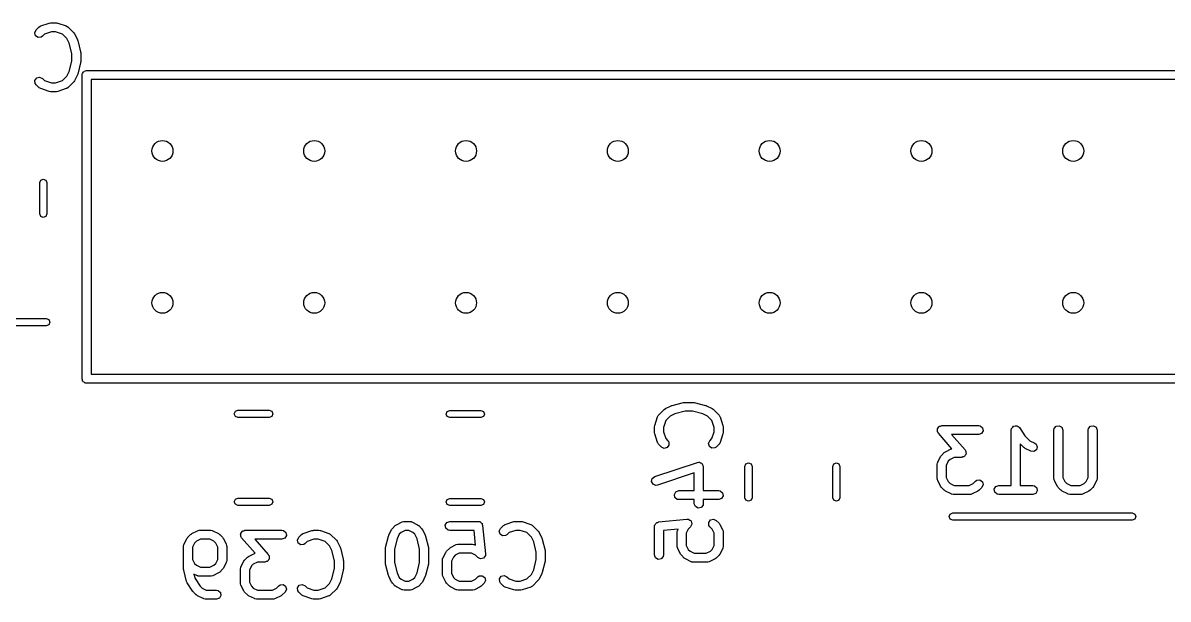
# Model space of a CAD drawing. Extents: x 0.27 to 2.83, y 0.32 to 2.19.
# Drawn here: x 0.808 to 1.562, y 1.805 to 2.184 of the extents above; entities that cross this region are included whole.
import ezdxf

# ---------------------------------------------------------------- set-up
doc = ezdxf.new("R2010")
doc.units = 0
doc.header["$MEASUREMENT"] = 0
doc.layers.add('BLACK', color=7, linetype='CONTINUOUS')

msp = doc.modelspace()

# ---------------------------------------------------------------- linework, layer by layer
at = {"layer": 'BLACK', "linetype": 'CONTINUOUS'}
for p, q in [((0.81676, 2.17966), (0.81864, 2.18154)), ((0.81864, 2.18154), (0.81948, 2.18212)), ((0.81948, 2.18212), (0.81966, 2.18214)), ((0.81966, 2.18214), (0.81979, 2.18225)), ((0.81979, 2.18225), (0.82542, 2.18412)), ((0.82542, 2.18412), (0.82629, 2.18425)), ((0.82629, 2.18425), (0.82635, 2.18427)), ((0.82635, 2.18427), (0.8301, 2.18427)), ((0.8301, 2.18427), (0.83097, 2.18412)), ((0.83097, 2.18412), (0.83103, 2.18412)), ((0.83103, 2.18412), (0.83666, 2.18225)), ((0.83666, 2.18225), (0.83756, 2.18176)), ((0.83756, 2.18176), (0.83765, 2.18161)), ((0.83765, 2.18161), (0.83781, 2.18154)), ((0.83781, 2.18154), (0.84156, 2.17779)), ((0.81591, 2.17783), (0.81676, 2.17966)), ((0.81643, 2.17588), (0.81591, 2.17783)), ((0.81809, 2.17472), (0.81643, 2.17588)), ((0.8201, 2.1749), (0.81809, 2.17472)), ((0.82094, 2.17548), (0.8201, 2.1749)), ((0.82232, 2.17687), (0.82094, 2.17548)), ((0.82683, 2.17837), (0.82232, 2.17687)), ((0.82962, 2.17837), (0.82683, 2.17837)), ((0.83413, 2.17687), (0.82962, 2.17837)), ((0.83705, 2.17395), (0.83413, 2.17687)), ((0.83856, 2.17092), (0.83705, 2.17395)), ((0.84156, 2.17779), (0.84207, 2.17706)), ((0.84207, 2.17706), (0.84212, 2.17702)), ((0.84212, 2.17702), (0.84399, 2.17327)), ((0.84399, 2.17327), (0.84414, 2.17278)), ((0.84414, 2.17278), (0.84421, 2.17266)), ((0.84027, 2.16409), (0.83856, 2.17092)), ((0.84421, 2.17266), (0.84609, 2.16517)), ((0.83856, 2.15236), (0.84027, 2.15919)), ((0.84027, 2.15919), (0.84027, 2.16409)), ((0.84609, 2.15811), (0.84421, 2.15061)), ((0.84618, 2.15882), (0.84607, 2.15824)), ((0.84607, 2.15824), (0.84609, 2.15811)), ((0.84609, 2.16517), (0.84613, 2.16458)), ((0.84613, 2.16458), (0.84618, 2.16445)), ((0.84618, 2.16445), (0.84618, 2.15882)), ((0.83705, 2.14933), (0.83856, 2.15236)), ((0.84401, 2.15014), (0.84399, 2.15001)), ((0.84421, 2.15061), (0.84401, 2.15014)), ((0.84705, 2.15), (0.84711, 2.15038)), ((0.84709, 2.15051), (0.84716, 2.15063)), ((0.84711, 2.15038), (0.84709, 2.15051)), ((0.84716, 2.15063), (0.84723, 2.15101)), ((0.84723, 2.15101), (0.84772, 2.1516)), ((0.84772, 2.1516), (0.8481, 2.15226)), ((0.8481, 2.15226), (0.84835, 2.15235)), ((0.84835, 2.15235), (0.84852, 2.15256)), ((0.84852, 2.15256), (0.84928, 2.15269)), ((0.84928, 2.15269), (0.85, 2.15295)), ((0.85, 2.15295), (2.35, 2.15295)), ((0.816, 2.14647), (0.81716, 2.14812)), ((0.81618, 2.14445), (0.816, 2.14647)), ((0.81676, 2.14361), (0.81618, 2.14445)), ((0.81864, 2.14174), (0.81676, 2.14361)), ((0.81716, 2.14812), (0.81911, 2.14864)), ((0.81911, 2.14864), (0.82094, 2.14779)), ((0.82094, 2.14779), (0.82232, 2.14641)), ((0.82232, 2.14641), (0.82683, 2.1449)), ((0.82683, 2.1449), (0.82962, 2.1449)), ((0.82962, 2.1449), (0.83413, 2.14641)), ((0.83413, 2.14641), (0.83705, 2.14933)), ((0.84156, 2.14549), (0.83781, 2.14174)), ((0.84159, 2.14555), (0.84156, 2.14549)), ((0.84212, 2.14626), (0.84159, 2.14555)), ((0.84399, 2.15001), (0.84212, 2.14626)), ((0.84705, 1.95), (0.84705, 2.15)), ((0.85295, 2.14705), (0.85295, 1.95295)), ((2.34705, 2.14705), (0.85295, 2.14705)), ((0.8188, 2.14166), (0.81864, 2.14174)), ((0.81889, 2.14151), (0.8188, 2.14166)), ((0.81979, 2.14103), (0.81889, 2.14151)), ((0.82542, 2.13915), (0.81979, 2.14103)), ((0.82548, 2.13915), (0.82542, 2.13915)), ((0.82635, 2.139), (0.82548, 2.13915)), ((0.8301, 2.139), (0.82635, 2.139)), ((0.83016, 2.13902), (0.8301, 2.139)), ((0.83103, 2.13915), (0.83016, 2.13902)), ((0.83666, 2.14103), (0.83103, 2.13915)), ((0.8368, 2.14114), (0.83666, 2.14103)), ((0.83697, 2.14115), (0.8368, 2.14114)), ((0.83781, 2.14174), (0.83697, 2.14115)), ((0.81912, 2.07914), (0.81981, 2.08081)), ((0.81912, 2.05857), (0.81912, 2.07914)), ((0.81981, 2.08081), (0.82148, 2.08151)), ((0.82148, 2.08151), (0.82315, 2.08081)), ((0.82315, 2.08081), (0.82384, 2.07914)), ((0.82384, 2.07914), (0.82384, 2.05857)), ((0.81981, 2.0569), (0.81912, 2.05857)), ((0.82148, 2.05621), (0.81981, 2.0569)), ((0.82315, 2.0569), (0.82148, 2.05621)), ((0.82384, 2.05857), (0.82315, 2.0569)), ((0.75254, 1.98964), (0.82341, 1.98964)), ((0.82341, 1.98491), (0.75254, 1.98491)), ((0.82341, 1.98964), (0.82508, 1.98895)), ((0.82508, 1.98561), (0.82341, 1.98491)), ((0.82508, 1.98895), (0.82577, 1.98728)), ((0.82577, 1.98728), (0.82508, 1.98561)), ((0.84731, 1.94928), (0.84705, 1.95)), ((0.84744, 1.94852), (0.84731, 1.94928)), ((0.84765, 1.94835), (0.84744, 1.94852)), ((0.84774, 1.9481), (0.84765, 1.94835)), ((0.8484, 1.94772), (0.84774, 1.9481)), ((0.84899, 1.94723), (0.8484, 1.94772)), ((0.84937, 1.94716), (0.84899, 1.94723)), ((0.84949, 1.94709), (0.84937, 1.94716)), ((0.84962, 1.94711), (0.84949, 1.94709)), ((0.85, 1.94705), (0.84962, 1.94711)), ((2.35, 1.94705), (0.85, 1.94705)), ((0.85295, 1.95295), (2.34705, 1.95295)), ((1.23138, 1.93043), (1.23513, 1.93231)), ((1.23513, 1.93231), (1.23562, 1.93245)), ((1.23562, 1.93245), (1.23574, 1.93253)), ((1.23574, 1.93253), (1.24324, 1.9344)), ((1.24324, 1.9344), (1.24382, 1.93445)), ((1.24382, 1.93445), (1.24395, 1.93449)), ((1.24395, 1.93449), (1.24958, 1.93449)), ((1.24958, 1.93449), (1.25016, 1.93439)), ((1.25016, 1.93439), (1.25029, 1.9344)), ((1.25029, 1.9344), (1.25779, 1.93253)), ((1.25779, 1.93253), (1.25826, 1.93232)), ((1.25826, 1.93232), (1.2584, 1.93231)), ((1.2584, 1.93231), (1.26215, 1.93043)), ((0.94735, 1.92694), (0.94804, 1.92861)), ((0.94804, 1.92527), (0.94735, 1.92694)), ((0.94804, 1.92861), (0.94971, 1.9293)), ((0.94971, 1.92457), (0.94804, 1.92527)), ((0.94971, 1.9293), (0.97029, 1.9293)), ((0.97029, 1.92457), (0.94971, 1.92457)), ((0.97029, 1.9293), (0.97196, 1.92861)), ((0.97196, 1.92527), (0.97029, 1.92457)), ((0.97196, 1.92861), (0.97265, 1.92694)), ((0.97265, 1.92694), (0.97196, 1.92527)), ((1.0869, 1.9268), (1.08759, 1.92847)), ((1.08759, 1.92512), (1.0869, 1.9268)), ((1.08759, 1.92847), (1.08926, 1.92916)), ((1.08926, 1.92443), (1.08759, 1.92512)), ((1.08926, 1.92916), (1.10983, 1.92916)), ((1.10983, 1.92443), (1.08926, 1.92443)), ((1.10983, 1.92916), (1.1115, 1.92847)), ((1.1115, 1.92512), (1.10983, 1.92443)), ((1.1115, 1.92847), (1.11219, 1.9268)), ((1.11219, 1.9268), (1.1115, 1.92512)), ((1.22428, 1.91935), (1.22615, 1.92497)), ((1.22615, 1.92497), (1.22664, 1.92588)), ((1.22664, 1.92588), (1.22679, 1.92597)), ((1.22679, 1.92597), (1.22687, 1.92613)), ((1.22687, 1.92613), (1.23062, 1.92988)), ((1.23062, 1.92988), (1.23134, 1.93038)), ((1.23134, 1.93038), (1.23138, 1.93043)), ((1.23445, 1.92536), (1.23154, 1.92245)), ((1.23748, 1.92688), (1.23445, 1.92536)), ((1.24432, 1.92859), (1.23748, 1.92688)), ((1.24921, 1.92859), (1.24432, 1.92859)), ((1.25605, 1.92688), (1.24921, 1.92859)), ((1.25908, 1.92536), (1.25605, 1.92688)), ((1.26199, 1.92245), (1.25908, 1.92536)), ((1.26215, 1.93043), (1.26285, 1.92991)), ((1.26285, 1.92991), (1.26291, 1.92988)), ((1.26291, 1.92988), (1.26666, 1.92613)), ((1.26666, 1.92613), (1.26725, 1.92529)), ((1.26725, 1.92529), (1.26727, 1.92511)), ((1.26727, 1.92511), (1.26738, 1.92497)), ((1.26738, 1.92497), (1.26925, 1.91935)), ((1.22413, 1.91842), (1.22428, 1.91929)), ((1.22413, 1.91467), (1.22413, 1.91842)), ((1.22428, 1.91929), (1.22428, 1.91935)), ((1.23154, 1.92245), (1.23003, 1.91794)), ((1.23003, 1.91794), (1.23003, 1.91515)), ((1.2635, 1.91794), (1.26199, 1.92245)), ((1.2635, 1.91515), (1.2635, 1.91794)), ((1.26925, 1.91935), (1.26938, 1.91848)), ((1.26938, 1.91848), (1.2694, 1.91842)), ((1.2694, 1.91842), (1.2694, 1.91467)), ((1.41047, 1.91672), (1.41059, 1.91692)), ((1.41061, 1.91593), (1.41047, 1.91672)), ((1.41059, 1.91716), (1.41109, 1.91778)), ((1.41059, 1.91692), (1.41059, 1.91716)), ((1.41109, 1.91778), (1.41148, 1.91847)), ((1.41148, 1.91847), (1.4117, 1.91855)), ((1.4117, 1.91855), (1.41185, 1.91873)), ((1.41185, 1.91873), (1.41263, 1.91888)), ((1.41263, 1.91888), (1.41338, 1.91916)), ((1.41338, 1.91916), (1.43775, 1.91916)), ((1.43775, 1.91916), (1.43876, 1.91898)), ((1.43876, 1.91898), (1.44031, 1.91768)), ((1.44031, 1.91768), (1.44066, 1.91569)), ((1.45917, 1.9162), (1.45935, 1.91721)), ((1.45935, 1.91721), (1.45946, 1.91734)), ((1.45946, 1.91734), (1.45948, 1.91751)), ((1.45948, 1.91751), (1.4601, 1.9181)), ((1.4601, 1.9181), (1.46065, 1.91876)), ((1.46065, 1.91876), (1.46082, 1.91879)), ((1.46082, 1.91879), (1.46094, 1.91891)), ((1.46094, 1.91891), (1.46179, 1.91896)), ((1.46179, 1.91896), (1.46264, 1.91911)), ((1.46264, 1.91911), (1.46279, 1.91903)), ((1.46279, 1.91903), (1.46295, 1.91904)), ((1.46295, 1.91904), (1.46364, 1.91853)), ((1.46364, 1.91853), (1.46439, 1.9181)), ((1.46439, 1.9181), (1.46445, 1.91794)), ((1.46445, 1.91794), (1.46458, 1.91784)), ((1.46458, 1.91784), (1.46817, 1.91246)), ((1.48729, 1.9162), (1.48747, 1.91721)), ((1.48747, 1.91721), (1.48877, 1.91876)), ((1.48877, 1.91876), (1.49076, 1.91911)), ((1.49076, 1.91911), (1.49251, 1.9181)), ((1.49251, 1.9181), (1.4932, 1.9162)), ((1.50979, 1.9162), (1.50997, 1.91721)), ((1.50997, 1.91721), (1.51127, 1.91876)), ((1.51127, 1.91876), (1.51326, 1.91911)), ((1.51326, 1.91911), (1.51501, 1.9181)), ((1.51501, 1.9181), (1.5157, 1.9162)), ((1.22415, 1.91461), (1.22413, 1.91467)), ((1.22428, 1.91373), (1.22415, 1.91461)), ((1.22615, 1.90811), (1.22428, 1.91373)), ((1.23003, 1.91515), (1.23154, 1.91064)), ((1.23154, 1.91064), (1.23292, 1.90926)), ((1.23292, 1.90926), (1.23351, 1.90842)), ((1.25976, 1.90742), (1.26061, 1.90926)), ((1.26061, 1.90926), (1.26199, 1.91064)), ((1.26199, 1.91064), (1.2635, 1.91515)), ((1.26925, 1.91373), (1.26738, 1.90811)), ((1.2694, 1.91467), (1.26925, 1.9138)), ((1.26925, 1.9138), (1.26925, 1.91373)), ((1.41063, 1.91514), (1.41061, 1.91593)), ((1.4108, 1.91485), (1.41063, 1.91514)), ((1.41082, 1.91473), (1.4108, 1.91485)), ((1.41093, 1.91464), (1.41082, 1.91473)), ((1.41116, 1.91426), (1.41093, 1.91464)), ((1.42012, 1.90401), (1.41116, 1.91426)), ((1.43775, 1.91325), (1.41989, 1.91325)), ((1.41989, 1.91325), (1.42873, 1.90315)), ((1.43965, 1.91394), (1.43775, 1.91325)), ((1.44066, 1.91569), (1.43965, 1.91394)), ((1.45917, 1.87979), (1.45917, 1.9162)), ((1.46817, 1.91246), (1.47137, 1.90926)), ((1.47137, 1.90926), (1.47469, 1.9076)), ((1.48729, 1.88433), (1.48729, 1.9162)), ((1.4932, 1.9162), (1.4932, 1.88503)), ((1.50979, 1.88503), (1.50979, 1.9162)), ((1.5157, 1.9162), (1.5157, 1.88433)), ((1.22626, 1.90797), (1.22615, 1.90811)), ((1.22628, 1.90779), (1.22626, 1.90797)), ((1.22687, 1.90695), (1.22628, 1.90779)), ((1.22874, 1.90508), (1.22687, 1.90695)), ((1.23057, 1.90423), (1.22874, 1.90508)), ((1.23252, 1.90475), (1.23057, 1.90423)), ((1.23368, 1.9064), (1.23252, 1.90475)), ((1.23351, 1.90842), (1.23368, 1.9064)), ((1.26028, 1.90547), (1.25976, 1.90742)), ((1.26194, 1.90432), (1.26028, 1.90547)), ((1.26395, 1.90449), (1.26194, 1.90432)), ((1.26479, 1.90508), (1.26395, 1.90449)), ((1.26666, 1.90695), (1.26479, 1.90508)), ((1.26674, 1.90711), (1.26666, 1.90695)), ((1.26689, 1.90721), (1.26674, 1.90711)), ((1.26738, 1.90811), (1.26689, 1.90721)), ((1.41317, 1.89954), (1.41504, 1.90142)), ((1.41504, 1.90142), (1.41577, 1.90193)), ((1.41577, 1.90193), (1.41581, 1.90197)), ((1.41581, 1.90197), (1.41956, 1.90385)), ((1.41956, 1.90385), (1.42012, 1.90401)), ((1.42873, 1.90315), (1.42896, 1.90277)), ((1.42896, 1.90277), (1.42906, 1.90268)), ((1.42906, 1.90268), (1.42908, 1.90256)), ((1.42908, 1.90256), (1.42926, 1.90227)), ((1.42926, 1.90227), (1.42927, 1.90148)), ((1.42927, 1.90148), (1.42941, 1.90069)), ((1.46754, 1.90474), (1.46508, 1.9072)), ((1.46508, 1.9072), (1.46508, 1.87979)), ((1.46759, 1.90472), (1.46754, 1.90474)), ((1.4683, 1.90419), (1.46759, 1.90472)), ((1.47205, 1.90231), (1.4683, 1.90419)), ((1.47406, 1.90208), (1.47205, 1.90231)), ((1.47575, 1.9032), (1.47406, 1.90208)), ((1.47469, 1.9076), (1.47552, 1.90699)), ((1.47552, 1.90699), (1.47632, 1.90513)), ((1.47632, 1.90513), (1.47575, 1.9032)), ((1.22427, 1.8856), (1.25239, 1.89497)), ((1.25239, 1.89497), (1.25341, 1.89512)), ((1.25341, 1.89512), (1.25362, 1.89504)), ((1.25362, 1.89504), (1.25384, 1.89508)), ((1.25384, 1.89508), (1.25454, 1.89467)), ((1.25454, 1.89467), (1.25529, 1.89438)), ((1.25529, 1.89438), (1.25539, 1.89418)), ((1.25539, 1.89418), (1.25559, 1.89407)), ((1.25559, 1.89407), (1.25586, 1.89331)), ((1.2837, 1.89229), (1.28439, 1.89396)), ((1.28439, 1.89396), (1.28606, 1.89465)), ((1.28606, 1.89465), (1.28773, 1.89396)), ((1.28773, 1.89396), (1.28843, 1.89229)), ((1.34157, 1.89229), (1.34227, 1.89396)), ((1.34227, 1.89396), (1.34394, 1.89465)), ((1.34394, 1.89465), (1.34561, 1.89396)), ((1.34561, 1.89396), (1.3463, 1.89229)), ((1.41043, 1.89371), (1.41061, 1.89472)), ((1.41043, 1.88433), (1.41043, 1.89371)), ((1.41061, 1.89472), (1.41072, 1.89485)), ((1.41072, 1.89485), (1.41074, 1.89503)), ((1.41074, 1.89503), (1.41262, 1.89878)), ((1.41262, 1.89878), (1.41314, 1.89949)), ((1.41314, 1.89949), (1.41317, 1.89954)), ((1.41768, 1.89571), (1.41633, 1.89301)), ((1.41888, 1.8969), (1.41768, 1.89571)), ((1.42158, 1.89825), (1.41888, 1.8969)), ((1.4265, 1.89825), (1.42158, 1.89825)), ((1.42725, 1.89853), (1.4265, 1.89825)), ((1.42803, 1.89868), (1.42725, 1.89853)), ((1.42818, 1.89886), (1.42803, 1.89868)), ((1.4284, 1.89894), (1.42818, 1.89886)), ((1.4288, 1.89963), (1.4284, 1.89894)), ((1.4293, 1.90025), (1.4288, 1.89963)), ((1.42941, 1.90069), (1.42929, 1.90049)), ((1.42929, 1.90049), (1.4293, 1.90025)), ((1.25037, 1.88807), (1.22614, 1.87999)), ((1.25037, 1.87637), (1.25037, 1.88807)), ((1.25586, 1.89331), (1.25625, 1.8926)), ((1.25625, 1.8926), (1.2562, 1.89238)), ((1.2562, 1.89238), (1.25628, 1.89217)), ((1.25628, 1.89217), (1.25628, 1.87637)), ((1.2837, 1.87171), (1.2837, 1.89229)), ((1.28843, 1.89229), (1.28843, 1.87171)), ((1.34157, 1.87171), (1.34157, 1.89229)), ((1.3463, 1.89229), (1.3463, 1.87171)), ((1.41633, 1.89301), (1.41633, 1.88503)), ((1.22228, 1.88236), (1.22269, 1.88434)), ((1.22325, 1.88059), (1.22228, 1.88236)), ((1.22269, 1.88434), (1.22427, 1.8856)), ((1.22512, 1.87984), (1.22325, 1.88059)), ((1.22614, 1.87999), (1.22512, 1.87984)), ((1.41049, 1.88417), (1.41043, 1.88433)), ((1.41045, 1.884), (1.41049, 1.88417)), ((1.41074, 1.88301), (1.41045, 1.884)), ((1.41262, 1.87926), (1.41074, 1.88301)), ((1.41266, 1.87922), (1.41262, 1.87926)), ((1.41317, 1.8785), (1.41266, 1.87922)), ((1.41504, 1.87662), (1.41317, 1.8785)), ((1.41633, 1.88503), (1.41768, 1.88233)), ((1.41768, 1.88233), (1.41888, 1.88114)), ((1.41888, 1.88114), (1.42158, 1.87979)), ((1.42158, 1.87979), (1.43143, 1.87979)), ((1.43143, 1.87979), (1.43413, 1.88114)), ((1.43413, 1.88114), (1.43567, 1.88267)), ((1.43567, 1.88267), (1.43651, 1.88326)), ((1.43651, 1.88326), (1.43852, 1.88344)), ((1.43984, 1.8785), (1.43797, 1.87662)), ((1.43852, 1.88344), (1.44017, 1.88228)), ((1.44069, 1.88033), (1.43984, 1.8785)), ((1.44017, 1.88228), (1.44069, 1.88033)), ((1.44797, 1.87735), (1.44898, 1.8791)), ((1.44898, 1.8791), (1.45088, 1.87979)), ((1.45088, 1.87979), (1.45917, 1.87979)), ((1.46508, 1.87979), (1.47337, 1.87979)), ((1.47337, 1.87979), (1.47438, 1.87961)), ((1.47438, 1.87961), (1.47593, 1.87831)), ((1.48735, 1.88417), (1.48729, 1.88433)), ((1.48731, 1.884), (1.48735, 1.88417)), ((1.48761, 1.88301), (1.48731, 1.884)), ((1.48948, 1.87926), (1.48761, 1.88301)), ((1.48953, 1.87922), (1.48948, 1.87926)), ((1.49003, 1.8785), (1.48953, 1.87922)), ((1.49191, 1.87662), (1.49003, 1.8785)), ((1.4932, 1.88503), (1.49455, 1.88233)), ((1.49455, 1.88233), (1.49575, 1.88114)), ((1.49575, 1.88114), (1.49844, 1.87979)), ((1.49844, 1.87979), (1.50455, 1.87979)), ((1.50455, 1.87979), (1.50725, 1.88114)), ((1.50725, 1.88114), (1.50844, 1.88233)), ((1.50844, 1.88233), (1.50979, 1.88503)), ((1.51296, 1.8785), (1.51108, 1.87662)), ((1.51298, 1.87855), (1.51296, 1.8785)), ((1.51351, 1.87926), (1.51298, 1.87855)), ((1.51538, 1.88301), (1.51351, 1.87926)), ((1.51541, 1.88319), (1.51538, 1.88301)), ((1.51552, 1.88332), (1.51541, 1.88319)), ((1.5157, 1.88433), (1.51552, 1.88332)), ((0.94804, 1.87073), (0.94971, 1.87143)), ((0.94971, 1.87143), (0.97029, 1.87143)), ((0.97029, 1.87143), (0.97196, 1.87073)), ((1.08759, 1.87059), (1.08926, 1.87128)), ((1.08926, 1.87128), (1.10983, 1.87128)), ((1.10983, 1.87128), (1.1115, 1.87059)), ((1.23729, 1.87393), (1.2383, 1.87568)), ((1.23765, 1.87195), (1.23729, 1.87393)), ((1.23919, 1.87065), (1.23765, 1.87195)), ((1.2383, 1.87568), (1.2402, 1.87637)), ((1.2402, 1.87637), (1.25037, 1.87637)), ((1.25628, 1.87637), (1.26645, 1.87637)), ((1.26645, 1.87637), (1.26746, 1.8762)), ((1.26835, 1.87116), (1.26645, 1.87047)), ((1.26746, 1.8762), (1.26901, 1.8749)), ((1.26936, 1.87291), (1.26835, 1.87116)), ((1.26901, 1.8749), (1.26936, 1.87291)), ((1.28439, 1.87004), (1.2837, 1.87171)), ((1.28843, 1.87171), (1.28773, 1.87004)), ((1.34227, 1.87004), (1.34157, 1.87171)), ((1.3463, 1.87171), (1.34561, 1.87004)), ((1.4151, 1.87659), (1.41504, 1.87662)), ((1.41581, 1.87607), (1.4151, 1.87659)), ((1.41956, 1.87419), (1.41581, 1.87607)), ((1.41974, 1.87417), (1.41956, 1.87419)), ((1.41987, 1.87406), (1.41974, 1.87417)), ((1.42088, 1.87388), (1.41987, 1.87406)), ((1.43213, 1.87388), (1.42088, 1.87388)), ((1.43229, 1.87394), (1.43213, 1.87388)), ((1.43247, 1.8739), (1.43229, 1.87394)), ((1.43345, 1.87419), (1.43247, 1.8739)), ((1.4372, 1.87607), (1.43345, 1.87419)), ((1.43724, 1.87611), (1.4372, 1.87607)), ((1.43797, 1.87662), (1.43724, 1.87611)), ((1.44832, 1.87536), (1.44797, 1.87735)), ((1.44987, 1.87406), (1.44832, 1.87536)), ((1.45088, 1.87388), (1.44987, 1.87406)), ((1.47337, 1.87388), (1.45088, 1.87388)), ((1.47527, 1.87457), (1.47337, 1.87388)), ((1.47628, 1.87632), (1.47527, 1.87457)), ((1.47593, 1.87831), (1.47628, 1.87632)), ((1.49197, 1.87659), (1.49191, 1.87662)), ((1.49268, 1.87607), (1.49197, 1.87659)), ((1.49643, 1.87419), (1.49268, 1.87607)), ((1.4966, 1.87417), (1.49643, 1.87419)), ((1.49674, 1.87406), (1.4966, 1.87417)), ((1.49775, 1.87388), (1.49674, 1.87406)), ((1.50524, 1.87388), (1.49775, 1.87388)), ((1.50541, 1.87394), (1.50524, 1.87388)), ((1.50558, 1.8739), (1.50541, 1.87394)), ((1.50657, 1.87419), (1.50558, 1.8739)), ((1.51031, 1.87607), (1.50657, 1.87419)), ((1.51036, 1.87611), (1.51031, 1.87607)), ((1.51108, 1.87662), (1.51036, 1.87611)), ((0.94735, 1.86906), (0.94804, 1.87073)), ((0.94804, 1.86739), (0.94735, 1.86906)), ((0.94971, 1.8667), (0.94804, 1.86739)), ((0.97029, 1.8667), (0.94971, 1.8667)), ((0.97196, 1.86739), (0.97029, 1.8667)), ((0.97196, 1.87073), (0.97265, 1.86906)), ((0.97265, 1.86906), (0.97196, 1.86739)), ((1.0869, 1.86892), (1.08759, 1.87059)), ((1.08759, 1.86725), (1.0869, 1.86892)), ((1.08926, 1.86656), (1.08759, 1.86725)), ((1.10983, 1.86656), (1.08926, 1.86656)), ((1.1115, 1.86725), (1.10983, 1.86656)), ((1.1115, 1.87059), (1.11219, 1.86892)), ((1.11219, 1.86892), (1.1115, 1.86725)), ((1.2402, 1.87047), (1.23919, 1.87065)), ((1.25037, 1.87047), (1.2402, 1.87047)), ((1.25037, 1.8678), (1.25037, 1.87047)), ((1.25106, 1.8659), (1.25037, 1.8678)), ((1.25281, 1.86489), (1.25106, 1.8659)), ((1.2548, 1.86524), (1.25281, 1.86489)), ((1.2561, 1.86679), (1.2548, 1.86524)), ((1.25628, 1.8678), (1.2561, 1.86679)), ((1.26645, 1.87047), (1.25628, 1.87047)), ((1.25628, 1.87047), (1.25628, 1.8678)), ((1.28606, 1.86935), (1.28439, 1.87004)), ((1.28773, 1.87004), (1.28606, 1.86935)), ((1.34394, 1.86935), (1.34227, 1.87004)), ((1.34561, 1.87004), (1.34394, 1.86935)), ((1.05792, 1.85582), (1.0589, 1.85611)), ((1.0589, 1.85611), (1.05907, 1.85607)), ((1.05907, 1.85607), (1.05924, 1.85613)), ((1.05924, 1.85613), (1.06299, 1.85613)), ((1.06299, 1.85613), (1.064, 1.85596)), ((1.064, 1.85596), (1.06413, 1.85584)), ((1.08733, 1.85544), (1.08923, 1.85613)), ((1.08923, 1.85613), (1.10798, 1.85613)), ((1.10798, 1.85613), (1.10813, 1.85611)), ((1.10813, 1.85611), (1.1082, 1.85612)), ((1.1082, 1.85612), (1.10831, 1.85607)), ((1.10831, 1.85607), (1.10899, 1.85596)), ((1.10899, 1.85596), (1.10947, 1.85555)), ((1.12579, 1.85411), (1.13142, 1.85598)), ((1.13142, 1.85598), (1.13229, 1.85611)), ((1.13229, 1.85611), (1.13235, 1.85613)), ((1.13235, 1.85613), (1.1361, 1.85613)), ((1.1361, 1.85613), (1.13697, 1.85598)), ((1.13697, 1.85598), (1.13703, 1.85598)), ((1.13703, 1.85598), (1.14266, 1.85411)), ((1.22679, 1.85574), (1.24553, 1.85761)), ((1.24553, 1.85761), (1.24656, 1.85754)), ((1.24656, 1.85754), (1.24657, 1.85752)), ((1.24657, 1.85752), (1.24659, 1.85753)), ((1.24659, 1.85753), (1.2474, 1.85696)), ((1.2474, 1.85696), (1.24822, 1.8564)), ((1.24822, 1.8564), (1.24823, 1.85638)), ((1.24823, 1.85638), (1.24825, 1.85637)), ((1.24825, 1.85637), (1.2485, 1.85541)), ((1.25985, 1.85544), (1.26101, 1.85709)), ((1.26101, 1.85709), (1.26296, 1.85762)), ((1.26296, 1.85762), (1.26479, 1.85676)), ((1.26479, 1.85676), (1.26666, 1.85489)), ((1.41833, 1.85931), (1.41902, 1.86098)), ((1.41902, 1.85764), (1.41833, 1.85931)), ((1.41902, 1.86098), (1.42069, 1.86167)), ((1.42069, 1.85694), (1.41902, 1.85764)), ((1.42069, 1.86167), (1.5388, 1.86167)), ((1.5388, 1.85694), (1.42069, 1.85694)), ((1.5388, 1.86167), (1.54047, 1.86098)), ((1.54047, 1.85764), (1.5388, 1.85694)), ((1.54047, 1.86098), (1.54117, 1.85931)), ((1.54117, 1.85931), (1.54047, 1.85764)), ((0.91929, 1.84809), (0.92304, 1.84996)), ((0.92304, 1.84996), (0.92402, 1.85026)), ((0.92402, 1.85026), (0.9242, 1.85021)), ((0.9242, 1.85021), (0.92436, 1.85027)), ((0.92436, 1.85027), (0.93186, 1.85027)), ((0.93186, 1.85027), (0.93287, 1.8501)), ((0.93287, 1.8501), (0.93301, 1.84998)), ((0.93301, 1.84998), (0.93318, 1.84996)), ((0.93318, 1.84996), (0.93693, 1.84809)), ((0.95156, 1.84827), (0.95206, 1.84889)), ((0.95206, 1.84889), (0.95246, 1.84958)), ((0.95246, 1.84958), (0.95268, 1.84966)), ((0.95268, 1.84966), (0.95283, 1.84985)), ((0.95283, 1.84985), (0.95361, 1.85)), ((0.95361, 1.85), (0.95436, 1.85027)), ((0.95436, 1.85027), (0.97873, 1.85027)), ((0.97873, 1.85027), (0.97974, 1.8501)), ((0.97974, 1.8501), (0.98129, 1.8488)), ((0.98129, 1.8488), (0.98164, 1.84681)), ((0.99279, 1.84825), (0.99842, 1.85012)), ((0.99842, 1.85012), (0.99929, 1.85025)), ((0.99929, 1.85025), (0.99935, 1.85027)), ((0.99935, 1.85027), (1.0031, 1.85027)), ((1.0031, 1.85027), (1.00397, 1.85012)), ((1.00397, 1.85012), (1.00403, 1.85012)), ((1.00403, 1.85012), (1.00966, 1.84825)), ((1.0491, 1.847), (1.05097, 1.85075)), ((1.05097, 1.85075), (1.0515, 1.85146)), ((1.0515, 1.85146), (1.05152, 1.85152)), ((1.05152, 1.85152), (1.0534, 1.85339)), ((1.0534, 1.85339), (1.05412, 1.8539)), ((1.05412, 1.8539), (1.05417, 1.85395)), ((1.05417, 1.85395), (1.05792, 1.85582)), ((1.05724, 1.84888), (1.05604, 1.84768)), ((1.05993, 1.85023), (1.05724, 1.84888)), ((1.06229, 1.85023), (1.05993, 1.85023)), ((1.06499, 1.84888), (1.06229, 1.85023)), ((1.06413, 1.85584), (1.06431, 1.85582)), ((1.06431, 1.85582), (1.06806, 1.85395)), ((1.06618, 1.84768), (1.06499, 1.84888)), ((1.06806, 1.85395), (1.06876, 1.85342)), ((1.06876, 1.85342), (1.06882, 1.85339)), ((1.06882, 1.85339), (1.0707, 1.85152)), ((1.0707, 1.85152), (1.0712, 1.8508)), ((1.0712, 1.8508), (1.07125, 1.85075)), ((1.07125, 1.85075), (1.07313, 1.847)), ((1.08632, 1.85369), (1.08733, 1.85544)), ((1.08667, 1.8517), (1.08632, 1.85369)), ((1.08822, 1.85041), (1.08667, 1.8517)), ((1.08923, 1.85023), (1.08822, 1.85041)), ((1.10531, 1.85023), (1.08923, 1.85023)), ((1.10628, 1.84046), (1.10531, 1.85023)), ((1.10947, 1.85555), (1.11004, 1.85529)), ((1.11004, 1.85529), (1.11022, 1.85492)), ((1.11022, 1.85492), (1.11054, 1.85466)), ((1.11054, 1.85466), (1.11065, 1.85404)), ((1.11065, 1.85404), (1.11092, 1.85347)), ((1.11092, 1.85347), (1.11279, 1.83473)), ((1.12191, 1.84969), (1.12276, 1.85152)), ((1.12243, 1.84774), (1.12191, 1.84969)), ((1.12276, 1.85152), (1.12464, 1.85339)), ((1.12464, 1.85339), (1.12548, 1.85398)), ((1.12548, 1.85398), (1.12566, 1.854)), ((1.12566, 1.854), (1.12579, 1.85411)), ((1.12832, 1.84872), (1.12694, 1.84734)), ((1.13283, 1.85023), (1.12832, 1.84872)), ((1.13562, 1.85023), (1.13283, 1.85023)), ((1.14013, 1.84872), (1.13562, 1.85023)), ((1.14305, 1.84581), (1.14013, 1.84872)), ((1.14266, 1.85411), (1.14356, 1.85362)), ((1.14356, 1.85362), (1.14365, 1.85347)), ((1.14365, 1.85347), (1.14381, 1.85339)), ((1.14381, 1.85339), (1.14756, 1.84964)), ((1.14756, 1.84964), (1.14807, 1.84892)), ((1.14807, 1.84892), (1.14812, 1.84888)), ((1.14812, 1.84888), (1.14999, 1.84513)), ((1.22413, 1.85302), (1.22419, 1.85313)), ((1.22415, 1.85295), (1.22413, 1.85302)), ((1.22413, 1.8528), (1.22415, 1.85295)), ((1.22413, 1.83405), (1.22413, 1.8528)), ((1.22419, 1.85313), (1.2243, 1.85381)), ((1.2243, 1.85381), (1.22471, 1.85429)), ((1.22471, 1.85429), (1.22497, 1.85486)), ((1.22497, 1.85486), (1.22534, 1.85504)), ((1.22534, 1.85504), (1.2256, 1.85536)), ((1.2256, 1.85536), (1.22622, 1.85547)), ((1.22622, 1.85547), (1.22679, 1.85574)), ((1.2398, 1.8511), (1.23003, 1.85013)), ((1.23003, 1.85013), (1.23003, 1.83405)), ((1.23912, 1.84905), (1.2393, 1.85006)), ((1.23912, 1.83968), (1.23912, 1.84905)), ((1.2393, 1.85006), (1.23942, 1.8502)), ((1.23942, 1.8502), (1.23944, 1.85037)), ((1.23944, 1.85037), (1.2398, 1.8511)), ((1.24638, 1.85105), (1.24503, 1.84835)), ((1.24503, 1.84835), (1.24503, 1.84037)), ((1.24792, 1.85259), (1.24638, 1.85105)), ((1.24794, 1.85261), (1.24792, 1.8526)), ((1.24792, 1.8526), (1.24792, 1.85259)), ((1.24835, 1.85352), (1.24794, 1.85261)), ((1.24877, 1.85442), (1.24835, 1.85352)), ((1.2485, 1.85541), (1.24877, 1.85445)), ((1.24877, 1.85445), (1.24876, 1.85444)), ((1.24876, 1.85444), (1.24877, 1.85442)), ((1.26002, 1.85343), (1.25985, 1.85544)), ((1.26061, 1.85259), (1.26002, 1.85343)), ((1.26215, 1.85105), (1.26061, 1.85259)), ((1.2635, 1.84835), (1.26215, 1.85105)), ((1.2635, 1.84037), (1.2635, 1.84835)), ((1.26666, 1.85489), (1.26717, 1.85416)), ((1.26717, 1.85416), (1.26722, 1.85412)), ((1.26722, 1.85412), (1.26909, 1.85037)), ((1.26909, 1.85037), (1.26938, 1.84939)), ((1.26938, 1.84939), (1.26934, 1.84922)), ((1.26934, 1.84922), (1.2694, 1.84905)), ((1.2694, 1.84905), (1.2694, 1.83968)), ((0.91391, 1.83982), (0.91409, 1.84083)), ((0.91409, 1.84083), (0.9142, 1.84097)), ((0.9142, 1.84097), (0.91422, 1.84114)), ((0.91422, 1.84114), (0.9161, 1.84489)), ((0.9161, 1.84489), (0.91662, 1.8456)), ((0.91662, 1.8456), (0.91665, 1.84566)), ((0.91665, 1.84566), (0.91852, 1.84754)), ((0.91852, 1.84754), (0.91925, 1.84804)), ((0.91925, 1.84804), (0.91929, 1.84809)), ((0.92116, 1.84182), (0.91981, 1.83913)), ((0.92236, 1.84302), (0.92116, 1.84182)), ((0.92506, 1.84437), (0.92236, 1.84302)), ((0.93116, 1.84437), (0.92506, 1.84437)), ((0.93386, 1.84302), (0.93116, 1.84437)), ((0.93506, 1.84182), (0.93386, 1.84302)), ((0.93641, 1.83913), (0.93506, 1.84182)), ((0.93693, 1.84809), (0.93764, 1.84756)), ((0.93764, 1.84756), (0.9377, 1.84754)), ((0.9377, 1.84754), (0.93957, 1.84566)), ((0.93957, 1.84566), (0.94008, 1.84494)), ((0.94008, 1.84494), (0.94013, 1.84489)), ((0.94013, 1.84489), (0.942, 1.84114)), ((0.942, 1.84114), (0.94229, 1.84016)), ((0.95145, 1.84783), (0.95157, 1.84804)), ((0.95159, 1.84705), (0.95145, 1.84783)), ((0.95157, 1.84804), (0.95156, 1.84827)), ((0.9516, 1.84625), (0.95159, 1.84705)), ((0.95178, 1.84597), (0.9516, 1.84625)), ((0.9518, 1.84585), (0.95178, 1.84597)), ((0.95191, 1.84576), (0.9518, 1.84585)), ((0.95214, 1.84538), (0.95191, 1.84576)), ((0.9611, 1.83513), (0.95214, 1.84538)), ((0.97873, 1.84437), (0.96086, 1.84437)), ((0.96086, 1.84437), (0.9697, 1.83427)), ((0.98063, 1.84506), (0.97873, 1.84437)), ((0.98164, 1.84681), (0.98063, 1.84506)), ((0.98891, 1.84383), (0.98976, 1.84566)), ((0.98943, 1.84188), (0.98891, 1.84383)), ((0.99109, 1.84072), (0.98943, 1.84188)), ((0.98976, 1.84566), (0.99164, 1.84754)), ((0.9931, 1.8409), (0.99109, 1.84072)), ((0.99164, 1.84754), (0.99248, 1.84812)), ((0.99248, 1.84812), (0.99266, 1.84814)), ((0.99266, 1.84814), (0.99279, 1.84825)), ((0.99394, 1.84148), (0.9931, 1.8409)), ((0.99532, 1.84287), (0.99394, 1.84148)), ((0.99983, 1.84437), (0.99532, 1.84287)), ((1.00262, 1.84437), (0.99983, 1.84437)), ((1.00713, 1.84287), (1.00262, 1.84437)), ((1.01005, 1.83995), (1.00713, 1.84287)), ((1.00966, 1.84825), (1.01056, 1.84776)), ((1.01056, 1.84776), (1.01065, 1.84761)), ((1.01065, 1.84761), (1.01081, 1.84754)), ((1.01081, 1.84754), (1.01456, 1.84379)), ((1.01456, 1.84379), (1.01507, 1.84306)), ((1.01507, 1.84306), (1.01512, 1.84302)), ((1.01512, 1.84302), (1.01699, 1.83927)), ((1.047, 1.8389), (1.04887, 1.8464)), ((1.04887, 1.8464), (1.04908, 1.84686)), ((1.04908, 1.84686), (1.0491, 1.847)), ((1.05452, 1.84465), (1.05281, 1.83782)), ((1.05604, 1.84768), (1.05452, 1.84465)), ((1.0677, 1.84465), (1.06618, 1.84768)), ((1.06941, 1.83782), (1.0677, 1.84465)), ((1.07313, 1.847), (1.07327, 1.84651)), ((1.07327, 1.84651), (1.07335, 1.8464)), ((1.07335, 1.8464), (1.07522, 1.8389)), ((1.08979, 1.83895), (1.09354, 1.84082)), ((1.09354, 1.84082), (1.09452, 1.84112)), ((1.09452, 1.84112), (1.09469, 1.84107)), ((1.09469, 1.84107), (1.09486, 1.84113)), ((1.09486, 1.84113), (1.10423, 1.84113)), ((1.10423, 1.84113), (1.10524, 1.84096)), ((1.10524, 1.84096), (1.10538, 1.84084)), ((1.10538, 1.84084), (1.10555, 1.84082)), ((1.10555, 1.84082), (1.10628, 1.84046)), ((1.12409, 1.84658), (1.12243, 1.84774)), ((1.1261, 1.84675), (1.12409, 1.84658)), ((1.12694, 1.84734), (1.1261, 1.84675)), ((1.14456, 1.84278), (1.14305, 1.84581)), ((1.14627, 1.83594), (1.14456, 1.84278)), ((1.14999, 1.84513), (1.15014, 1.84464)), ((1.15014, 1.84464), (1.15021, 1.84452)), ((1.15021, 1.84452), (1.15209, 1.83702)), ((0.91391, 1.82482), (0.91391, 1.83982)), ((0.91981, 1.83913), (0.91981, 1.83115)), ((0.93641, 1.83115), (0.93641, 1.83913)), ((0.94229, 1.84016), (0.94225, 1.83999)), ((0.94225, 1.83999), (0.94231, 1.83982)), ((0.94231, 1.83982), (0.94231, 1.83045)), ((0.95679, 1.83309), (0.96054, 1.83496)), ((0.96054, 1.83496), (0.9611, 1.83513)), ((0.9697, 1.83427), (0.96993, 1.83389)), ((0.96993, 1.83389), (0.97004, 1.8338)), ((0.97004, 1.8338), (0.97006, 1.83368)), ((0.97006, 1.83368), (0.97023, 1.83339)), ((0.97023, 1.83339), (0.97025, 1.8326)), ((1.01156, 1.83692), (1.01005, 1.83995)), ((1.01327, 1.83009), (1.01156, 1.83692)), ((1.01699, 1.83927), (1.01714, 1.83878)), ((1.01714, 1.83878), (1.01721, 1.83866)), ((1.01721, 1.83866), (1.01909, 1.83117)), ((1.04691, 1.83818), (1.04701, 1.83876)), ((1.04691, 1.82881), (1.04691, 1.83818)), ((1.04701, 1.83876), (1.047, 1.8389)), ((1.05281, 1.83782), (1.05281, 1.82917)), ((1.06941, 1.82917), (1.06941, 1.83782)), ((1.07522, 1.8389), (1.07527, 1.83831)), ((1.07527, 1.83831), (1.07531, 1.83818)), ((1.07531, 1.83818), (1.07531, 1.82881)), ((1.08472, 1.832), (1.08659, 1.83575)), ((1.08659, 1.83575), (1.08712, 1.83646)), ((1.08712, 1.83646), (1.08714, 1.83652)), ((1.08714, 1.83652), (1.08902, 1.8384)), ((1.08902, 1.8384), (1.08974, 1.8389)), ((1.08974, 1.8389), (1.08979, 1.83895)), ((1.09286, 1.83388), (1.09166, 1.83268)), ((1.09555, 1.83523), (1.09286, 1.83388)), ((1.10353, 1.83523), (1.09555, 1.83523)), ((1.10623, 1.83388), (1.10353, 1.83523)), ((1.10777, 1.83234), (1.10623, 1.83388)), ((1.11271, 1.83367), (1.11214, 1.83286)), ((1.11272, 1.8337), (1.1127, 1.83369)), ((1.1127, 1.83369), (1.11271, 1.83367)), ((1.11279, 1.83473), (1.11272, 1.8337)), ((1.14627, 1.83105), (1.14627, 1.83594)), ((1.15209, 1.83702), (1.15213, 1.83644)), ((1.15213, 1.83644), (1.15218, 1.83631)), ((1.15218, 1.83631), (1.15218, 1.83068)), ((1.22482, 1.83215), (1.22413, 1.83405)), ((1.23003, 1.83405), (1.22985, 1.83304)), ((1.23919, 1.83951), (1.23912, 1.83968)), ((1.23914, 1.83934), (1.23919, 1.83951)), ((1.23944, 1.83836), (1.23914, 1.83934)), ((1.24131, 1.83461), (1.23944, 1.83836)), ((1.24136, 1.83456), (1.24131, 1.83461)), ((1.24186, 1.83384), (1.24136, 1.83456)), ((1.24374, 1.83196), (1.24186, 1.83384)), ((1.24503, 1.84037), (1.24638, 1.83768)), ((1.24638, 1.83768), (1.24758, 1.83648)), ((1.24758, 1.83648), (1.25027, 1.83513)), ((1.25027, 1.83513), (1.25825, 1.83513)), ((1.25825, 1.83513), (1.26095, 1.83648)), ((1.26095, 1.83648), (1.26215, 1.83768)), ((1.26215, 1.83768), (1.2635, 1.84037)), ((1.26666, 1.83384), (1.26479, 1.83196)), ((1.26669, 1.8339), (1.26666, 1.83384)), ((1.26722, 1.83461), (1.26669, 1.8339)), ((1.26909, 1.83836), (1.26722, 1.83461)), ((1.26911, 1.83853), (1.26909, 1.83836)), ((1.26922, 1.83867), (1.26911, 1.83853)), ((1.2694, 1.83968), (1.26922, 1.83867)), ((0.91981, 1.83115), (0.92116, 1.82845)), ((0.92116, 1.82845), (0.92236, 1.82725)), ((0.92236, 1.82725), (0.92506, 1.8259)), ((0.92506, 1.8259), (0.93116, 1.8259)), ((0.93116, 1.8259), (0.93386, 1.82725)), ((0.93386, 1.82725), (0.93506, 1.82845)), ((0.93506, 1.82845), (0.93641, 1.83115)), ((0.942, 1.82913), (0.94013, 1.82538)), ((0.94202, 1.8293), (0.942, 1.82913)), ((0.94213, 1.82944), (0.94202, 1.8293)), ((0.94231, 1.83045), (0.94213, 1.82944)), ((0.9514, 1.82482), (0.95158, 1.82583)), ((0.95158, 1.82583), (0.9517, 1.82597)), ((0.9517, 1.82597), (0.95172, 1.82615)), ((0.95172, 1.82615), (0.95359, 1.82989)), ((0.95359, 1.82989), (0.95412, 1.8306)), ((0.95412, 1.8306), (0.95414, 1.83066)), ((0.95414, 1.83066), (0.95602, 1.83254)), ((0.95602, 1.83254), (0.95674, 1.83304)), ((0.95674, 1.83304), (0.95679, 1.83309)), ((0.95866, 1.82683), (0.95731, 1.82413)), ((0.95986, 1.82802), (0.95866, 1.82683)), ((0.96255, 1.82937), (0.95986, 1.82802)), ((0.96748, 1.82937), (0.96255, 1.82937)), ((0.96823, 1.82964), (0.96748, 1.82937)), ((0.96901, 1.8298), (0.96823, 1.82964)), ((0.96916, 1.82998), (0.96901, 1.8298)), ((0.96938, 1.83006), (0.96916, 1.82998)), ((0.96978, 1.83075), (0.96938, 1.83006)), ((0.97028, 1.83137), (0.96978, 1.83075)), ((0.97025, 1.8326), (0.97039, 1.83181)), ((0.97039, 1.83181), (0.97027, 1.83161)), ((0.97027, 1.83161), (0.97028, 1.83137)), ((1.01327, 1.82519), (1.01327, 1.83009)), ((1.01909, 1.83117), (1.01913, 1.83058)), ((1.01913, 1.83058), (1.01918, 1.83045)), ((1.01918, 1.83045), (1.01918, 1.82482)), ((1.04696, 1.82868), (1.04691, 1.82881)), ((1.047, 1.82809), (1.04696, 1.82868)), ((1.04887, 1.82059), (1.047, 1.82809)), ((1.05281, 1.82917), (1.05452, 1.82234)), ((1.0677, 1.82234), (1.06941, 1.82917)), ((1.07522, 1.82809), (1.07335, 1.82059)), ((1.07531, 1.82881), (1.07521, 1.82823)), ((1.07521, 1.82823), (1.07522, 1.82809)), ((1.0844, 1.83068), (1.08458, 1.83169)), ((1.0844, 1.82131), (1.0844, 1.83068)), ((1.08458, 1.83169), (1.0847, 1.83183)), ((1.0847, 1.83183), (1.08472, 1.832)), ((1.09166, 1.83268), (1.09031, 1.82999)), ((1.09031, 1.82999), (1.09031, 1.82201)), ((1.10778, 1.83234), (1.10777, 1.83234)), ((1.10779, 1.83232), (1.10778, 1.83234)), ((1.1087, 1.83191), (1.10779, 1.83232)), ((1.1096, 1.83149), (1.1087, 1.83191)), ((1.10962, 1.8315), (1.1096, 1.83149)), ((1.10963, 1.83149), (1.10962, 1.8315)), ((1.11059, 1.83176), (1.10963, 1.83149)), ((1.11155, 1.83201), (1.11059, 1.83176)), ((1.11156, 1.83203), (1.11155, 1.83201)), ((1.11158, 1.83204), (1.11156, 1.83203)), ((1.11214, 1.83286), (1.11158, 1.83204)), ((1.14456, 1.82421), (1.14627, 1.83105)), ((1.15209, 1.82997), (1.15021, 1.82247)), ((1.15218, 1.83068), (1.15207, 1.8301)), ((1.15207, 1.8301), (1.15209, 1.82997)), ((1.22657, 1.83114), (1.22482, 1.83215)), ((1.22856, 1.83149), (1.22657, 1.83114)), ((1.22985, 1.83304), (1.22856, 1.83149)), ((1.2438, 1.83194), (1.24374, 1.83196)), ((1.24451, 1.83141), (1.2438, 1.83194)), ((1.24826, 1.82954), (1.24451, 1.83141)), ((1.24843, 1.82952), (1.24826, 1.82954)), ((1.24857, 1.8294), (1.24843, 1.82952)), ((1.24958, 1.82922), (1.24857, 1.8294)), ((1.25895, 1.82922), (1.24958, 1.82922)), ((1.25912, 1.82928), (1.25895, 1.82922)), ((1.25929, 1.82924), (1.25912, 1.82928)), ((1.26027, 1.82954), (1.25929, 1.82924)), ((1.26402, 1.83141), (1.26027, 1.82954)), ((1.26406, 1.83146), (1.26402, 1.83141)), ((1.26479, 1.83196), (1.26406, 1.83146)), ((0.91396, 1.8247), (0.91391, 1.82482)), ((0.914, 1.82411), (0.91396, 1.8247)), ((0.91587, 1.81661), (0.914, 1.82411)), ((0.92304, 1.82031), (0.92075, 1.82146)), ((0.92075, 1.82146), (0.92148, 1.81854)), ((0.92148, 1.81854), (0.92478, 1.81358)), ((0.92322, 1.82029), (0.92304, 1.82031)), ((0.92335, 1.82018), (0.92322, 1.82029)), ((0.92436, 1.82), (0.92335, 1.82018)), ((0.93186, 1.82), (0.92436, 1.82)), ((0.93203, 1.82006), (0.93186, 1.82)), ((0.9322, 1.82002), (0.93203, 1.82006)), ((0.93318, 1.82031), (0.9322, 1.82002)), ((0.93693, 1.82218), (0.93318, 1.82031)), ((0.93697, 1.82223), (0.93693, 1.82218)), ((0.9377, 1.82274), (0.93697, 1.82223)), ((0.93957, 1.82461), (0.9377, 1.82274)), ((0.9396, 1.82467), (0.93957, 1.82461)), ((0.94013, 1.82538), (0.9396, 1.82467)), ((0.9514, 1.81545), (0.9514, 1.82482)), ((0.95731, 1.82413), (0.95731, 1.81615)), ((1.01005, 1.81533), (1.01156, 1.81836)), ((1.01156, 1.81836), (1.01327, 1.82519)), ((1.01909, 1.82411), (1.01721, 1.81661)), ((1.01918, 1.82482), (1.01907, 1.82424)), ((1.01907, 1.82424), (1.01909, 1.82411)), ((1.04895, 1.82048), (1.04887, 1.82059)), ((1.0491, 1.81999), (1.04895, 1.82048)), ((1.05097, 1.81624), (1.0491, 1.81999)), ((1.05452, 1.82234), (1.05604, 1.81931)), ((1.05604, 1.81931), (1.05724, 1.81811)), ((1.06499, 1.81811), (1.06618, 1.81931)), ((1.06618, 1.81931), (1.0677, 1.82234)), ((1.07313, 1.81999), (1.07125, 1.81624)), ((1.07314, 1.82013), (1.07313, 1.81999)), ((1.07335, 1.82059), (1.07314, 1.82013)), ((1.08446, 1.82114), (1.0844, 1.82131)), ((1.08442, 1.82097), (1.08446, 1.82114)), ((1.08472, 1.81999), (1.08442, 1.82097)), ((1.08659, 1.81624), (1.08472, 1.81999)), ((1.09031, 1.82201), (1.09166, 1.81931)), ((1.09166, 1.81931), (1.09286, 1.81811)), ((1.10623, 1.81811), (1.10777, 1.81965)), ((1.10777, 1.81965), (1.10861, 1.82024)), ((1.10861, 1.82024), (1.11062, 1.82041)), ((1.11062, 1.82041), (1.11227, 1.81925)), ((1.11227, 1.81925), (1.1128, 1.8173)), ((1.122, 1.81832), (1.12316, 1.81998)), ((1.12218, 1.81631), (1.122, 1.81832)), ((1.12316, 1.81998), (1.12511, 1.8205)), ((1.12511, 1.8205), (1.12694, 1.81965)), ((1.12694, 1.81965), (1.12832, 1.81827)), ((1.12832, 1.81827), (1.13283, 1.81676)), ((1.13562, 1.81676), (1.14013, 1.81827)), ((1.14013, 1.81827), (1.14305, 1.82118)), ((1.14305, 1.82118), (1.14456, 1.82421)), ((1.14999, 1.82186), (1.14812, 1.81811)), ((1.15001, 1.822), (1.14999, 1.82186)), ((1.15021, 1.82247), (1.15001, 1.822)), ((0.91588, 1.8166), (0.91587, 1.81661)), ((0.91628, 1.81569), (0.91588, 1.8166)), ((0.92003, 1.81006), (0.91628, 1.81569)), ((0.92478, 1.81358), (0.92611, 1.81225)), ((0.92611, 1.81225), (0.92881, 1.8109)), ((0.92881, 1.8109), (0.93561, 1.8109)), ((0.93561, 1.8109), (0.93662, 1.81073)), ((0.93662, 1.81073), (0.93817, 1.80943)), ((0.95146, 1.81529), (0.9514, 1.81545)), ((0.95142, 1.81511), (0.95146, 1.81529)), ((0.95172, 1.81413), (0.95142, 1.81511)), ((0.95359, 1.81038), (0.95172, 1.81413)), ((0.95731, 1.81615), (0.95866, 1.81345)), ((0.95866, 1.81345), (0.95986, 1.81225)), ((0.95986, 1.81225), (0.96255, 1.8109)), ((0.96255, 1.8109), (0.97241, 1.8109)), ((0.97241, 1.8109), (0.97511, 1.81225)), ((0.97511, 1.81225), (0.97664, 1.81379)), ((0.97664, 1.81379), (0.97748, 1.81438)), ((0.97748, 1.81438), (0.97949, 1.81455)), ((0.97949, 1.81455), (0.98115, 1.8134)), ((0.98167, 1.81144), (0.98082, 1.80961)), ((0.98115, 1.8134), (0.98167, 1.81144)), ((0.989, 1.81247), (0.99016, 1.81412)), ((0.98918, 1.81045), (0.989, 1.81247)), ((0.99016, 1.81412), (0.99211, 1.81464)), ((0.99211, 1.81464), (0.99394, 1.81379)), ((0.99394, 1.81379), (0.99532, 1.81241)), ((0.99532, 1.81241), (0.99983, 1.8109)), ((0.99983, 1.8109), (1.00262, 1.8109)), ((1.00262, 1.8109), (1.00713, 1.81241)), ((1.00713, 1.81241), (1.01005, 1.81533)), ((1.01456, 1.81149), (1.01081, 1.80774)), ((1.01459, 1.81155), (1.01456, 1.81149)), ((1.01512, 1.81226), (1.01459, 1.81155)), ((1.01699, 1.81601), (1.01512, 1.81226)), ((1.01701, 1.81614), (1.01699, 1.81601)), ((1.01721, 1.81661), (1.01701, 1.81614)), ((1.05102, 1.8162), (1.05097, 1.81624)), ((1.05152, 1.81547), (1.05102, 1.8162)), ((1.0534, 1.8136), (1.05152, 1.81547)), ((1.05346, 1.81357), (1.0534, 1.8136)), ((1.05417, 1.81304), (1.05346, 1.81357)), ((1.05792, 1.81117), (1.05417, 1.81304)), ((1.05724, 1.81811), (1.05993, 1.81676)), ((1.05809, 1.81115), (1.05792, 1.81117)), ((1.05823, 1.81104), (1.05809, 1.81115)), ((1.05924, 1.81086), (1.05823, 1.81104)), ((1.06299, 1.81086), (1.05924, 1.81086)), ((1.05993, 1.81676), (1.06229, 1.81676)), ((1.06229, 1.81676), (1.06499, 1.81811)), ((1.06315, 1.81092), (1.06299, 1.81086)), ((1.06332, 1.81088), (1.06315, 1.81092)), ((1.06431, 1.81117), (1.06332, 1.81088)), ((1.06806, 1.81304), (1.06431, 1.81117)), ((1.0681, 1.81309), (1.06806, 1.81304)), ((1.06882, 1.8136), (1.0681, 1.81309)), ((1.0707, 1.81547), (1.06882, 1.8136)), ((1.07072, 1.81553), (1.0707, 1.81547)), ((1.07125, 1.81624), (1.07072, 1.81553)), ((1.08664, 1.8162), (1.08659, 1.81624)), ((1.08714, 1.81547), (1.08664, 1.8162)), ((1.08902, 1.8136), (1.08714, 1.81547)), ((1.08908, 1.81357), (1.08902, 1.8136)), ((1.08979, 1.81304), (1.08908, 1.81357)), ((1.09354, 1.81117), (1.08979, 1.81304)), ((1.09286, 1.81811), (1.09555, 1.81676)), ((1.09371, 1.81115), (1.09354, 1.81117)), ((1.09385, 1.81104), (1.09371, 1.81115)), ((1.09486, 1.81086), (1.09385, 1.81104)), ((1.10423, 1.81086), (1.09486, 1.81086)), ((1.09555, 1.81676), (1.10353, 1.81676)), ((1.10353, 1.81676), (1.10623, 1.81811)), ((1.1044, 1.81092), (1.10423, 1.81086)), ((1.10457, 1.81088), (1.1044, 1.81092)), ((1.10555, 1.81117), (1.10457, 1.81088)), ((1.1093, 1.81304), (1.10555, 1.81117)), ((1.10934, 1.81309), (1.1093, 1.81304)), ((1.11007, 1.8136), (1.10934, 1.81309)), ((1.11194, 1.81547), (1.11007, 1.8136)), ((1.1128, 1.8173), (1.11194, 1.81547)), ((1.12276, 1.81547), (1.12218, 1.81631)), ((1.12464, 1.8136), (1.12276, 1.81547)), ((1.1248, 1.81352), (1.12464, 1.8136)), ((1.12489, 1.81337), (1.1248, 1.81352)), ((1.12579, 1.81288), (1.12489, 1.81337)), ((1.13142, 1.81101), (1.12579, 1.81288)), ((1.13148, 1.81101), (1.13142, 1.81101)), ((1.13235, 1.81086), (1.13148, 1.81101)), ((1.1361, 1.81086), (1.13235, 1.81086)), ((1.13283, 1.81676), (1.13562, 1.81676)), ((1.13616, 1.81088), (1.1361, 1.81086)), ((1.13703, 1.81101), (1.13616, 1.81088)), ((1.14266, 1.81288), (1.13703, 1.81101)), ((1.1428, 1.81299), (1.14266, 1.81288)), ((1.14297, 1.81301), (1.1428, 1.81299)), ((1.14381, 1.8136), (1.14297, 1.81301)), ((1.14756, 1.81735), (1.14381, 1.8136)), ((1.14759, 1.81741), (1.14756, 1.81735)), ((1.14812, 1.81811), (1.14759, 1.81741)), ((0.92014, 1.80998), (0.92003, 1.81006)), ((0.9204, 1.80961), (0.92014, 1.80998)), ((0.92227, 1.80774), (0.9204, 1.80961)), ((0.92233, 1.80771), (0.92227, 1.80774)), ((0.92304, 1.80719), (0.92233, 1.80771)), ((0.92679, 1.80531), (0.92304, 1.80719)), ((0.92697, 1.80529), (0.92679, 1.80531)), ((0.9271, 1.80518), (0.92697, 1.80529)), ((0.92811, 1.805), (0.9271, 1.80518)), ((0.93561, 1.805), (0.92811, 1.805)), ((0.93751, 1.80569), (0.93561, 1.805)), ((0.93852, 1.80744), (0.93751, 1.80569)), ((0.93817, 1.80943), (0.93852, 1.80744)), ((0.95364, 1.81034), (0.95359, 1.81038)), ((0.95414, 1.80961), (0.95364, 1.81034)), ((0.95602, 1.80774), (0.95414, 1.80961)), ((0.95608, 1.80771), (0.95602, 1.80774)), ((0.95679, 1.80719), (0.95608, 1.80771)), ((0.96054, 1.80531), (0.95679, 1.80719)), ((0.96071, 1.80529), (0.96054, 1.80531)), ((0.96085, 1.80518), (0.96071, 1.80529)), ((0.96186, 1.805), (0.96085, 1.80518)), ((0.9731, 1.805), (0.96186, 1.805)), ((0.97327, 1.80506), (0.9731, 1.805)), ((0.97344, 1.80502), (0.97327, 1.80506)), ((0.97443, 1.80531), (0.97344, 1.80502)), ((0.97818, 1.80719), (0.97443, 1.80531)), ((0.97822, 1.80723), (0.97818, 1.80719)), ((0.97894, 1.80774), (0.97822, 1.80723)), ((0.98082, 1.80961), (0.97894, 1.80774)), ((0.98976, 1.80961), (0.98918, 1.81045)), ((0.99164, 1.80774), (0.98976, 1.80961)), ((0.9918, 1.80766), (0.99164, 1.80774)), ((0.99189, 1.80751), (0.9918, 1.80766)), ((0.99279, 1.80703), (0.99189, 1.80751)), ((0.99842, 1.80515), (0.99279, 1.80703)), ((0.99848, 1.80515), (0.99842, 1.80515)), ((0.99935, 1.805), (0.99848, 1.80515)), ((1.0031, 1.805), (0.99935, 1.805)), ((1.00316, 1.80502), (1.0031, 1.805)), ((1.00403, 1.80515), (1.00316, 1.80502)), ((1.00966, 1.80703), (1.00403, 1.80515)), ((1.0098, 1.80714), (1.00966, 1.80703)), ((1.00997, 1.80715), (1.0098, 1.80714)), ((1.01081, 1.80774), (1.00997, 1.80715))]:
    msp.add_line(p, q, dxfattribs=at)
at = {"layer": 'BLACK'}
for centre in [(0.9, 2.1), (1, 2.1), (1.1, 2.1), (1.2, 2.1), (1.3, 2.1), (1.4, 2.1), (1.5, 2.1), (0.9, 2), (1, 2), (1.1, 2), (1.2, 2), (1.3, 2), (1.4, 2), (1.5, 2)]:
    msp.add_circle(centre, 0.00689, dxfattribs=at)

doc.saveas('drawing.dxf')
